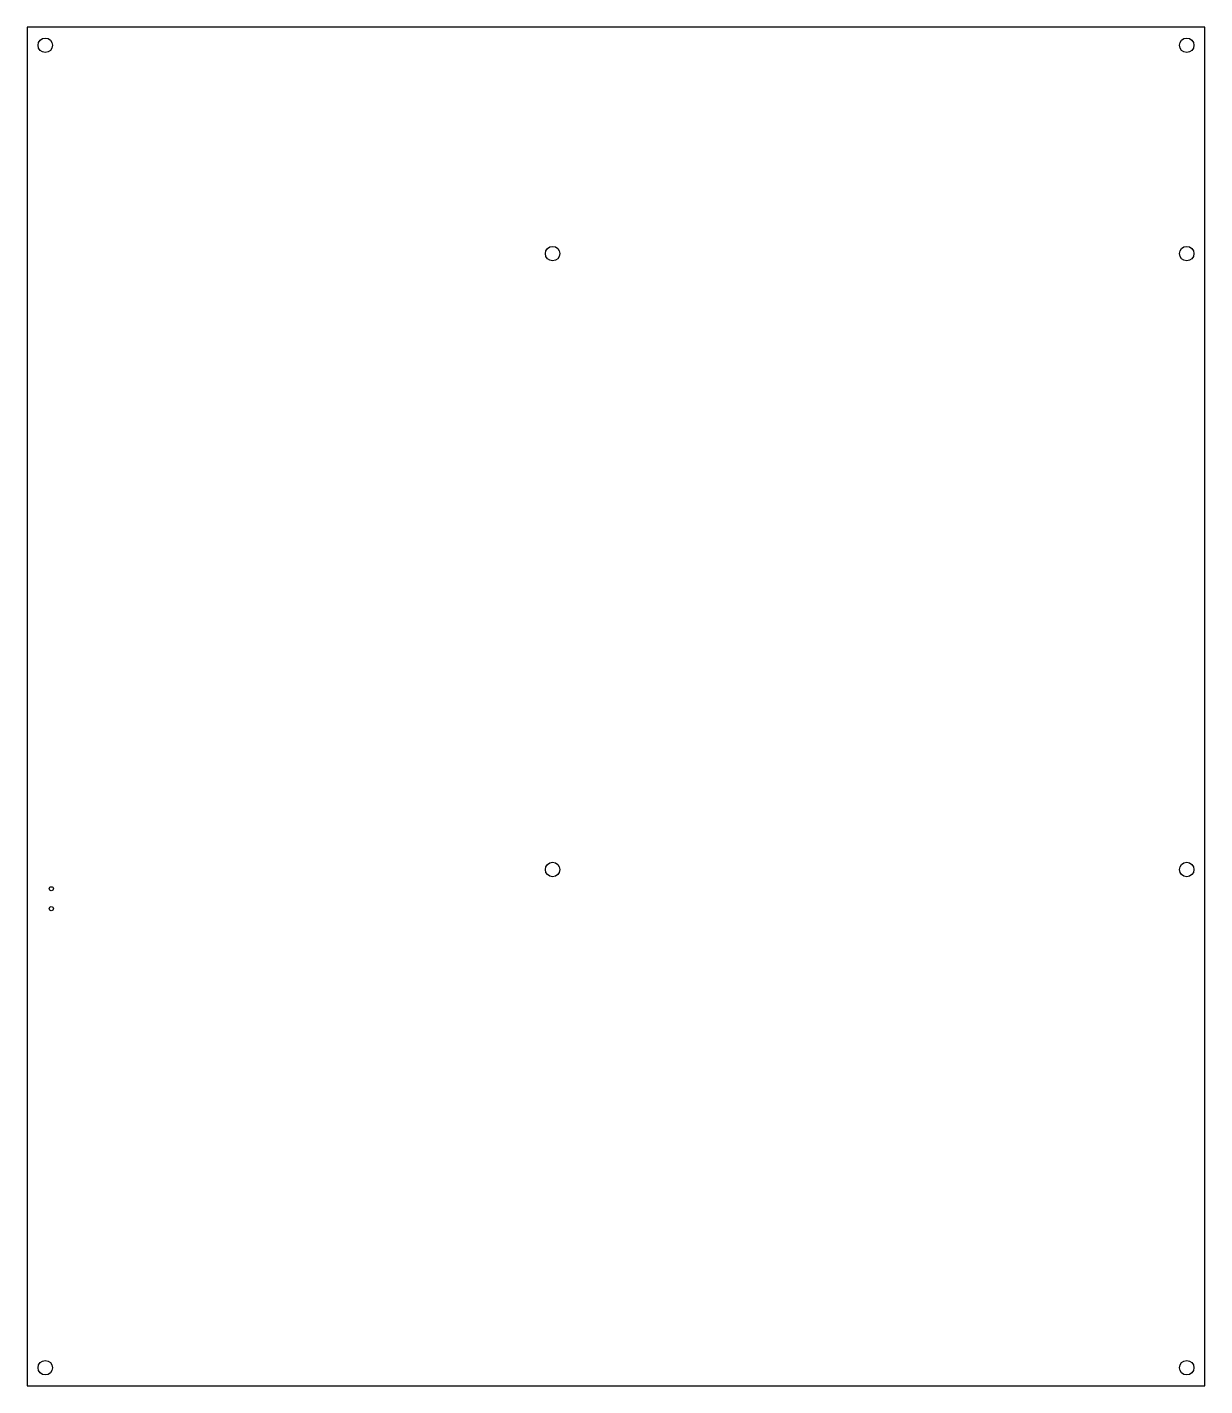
# Model space of a CAD drawing. Header units: millimetres. Extents: x 0 to 260, y 0 to 300.
import ezdxf

# ---------------------------------------------------------------- set-up
doc = ezdxf.new("R2010")
doc.units = ezdxf.units.MM
doc.layers.add('HOLES', color=1, linetype='CONTINUOUS')
doc.layers.add('OUTLINE', color=7, linetype='CONTINUOUS')

msp = doc.modelspace()

# ---------------------------------------------------------------- linework, layer by layer
at = {"layer": 'HOLES'}
for centre, radius in [((4, 296), 1.6), ((256, 296), 1.6), ((116, 250), 1.6), ((256, 250), 1.6), ((116, 114), 1.6), ((256, 114), 1.6), ((5.33, 109.76), 0.45), ((5.33, 105.36), 0.45), ((4, 4), 1.6), ((256, 4), 1.6)]:
    msp.add_circle(centre, radius, dxfattribs=at)
at = {"layer": 'OUTLINE'}
for p, q in [((260, 300), (0, 300)), ((0, 300), (0, 0)), ((260, 0), (260, 300)), ((0, 0), (260, 0))]:
    msp.add_line(p, q, dxfattribs=at)

doc.saveas('drawing.dxf')
